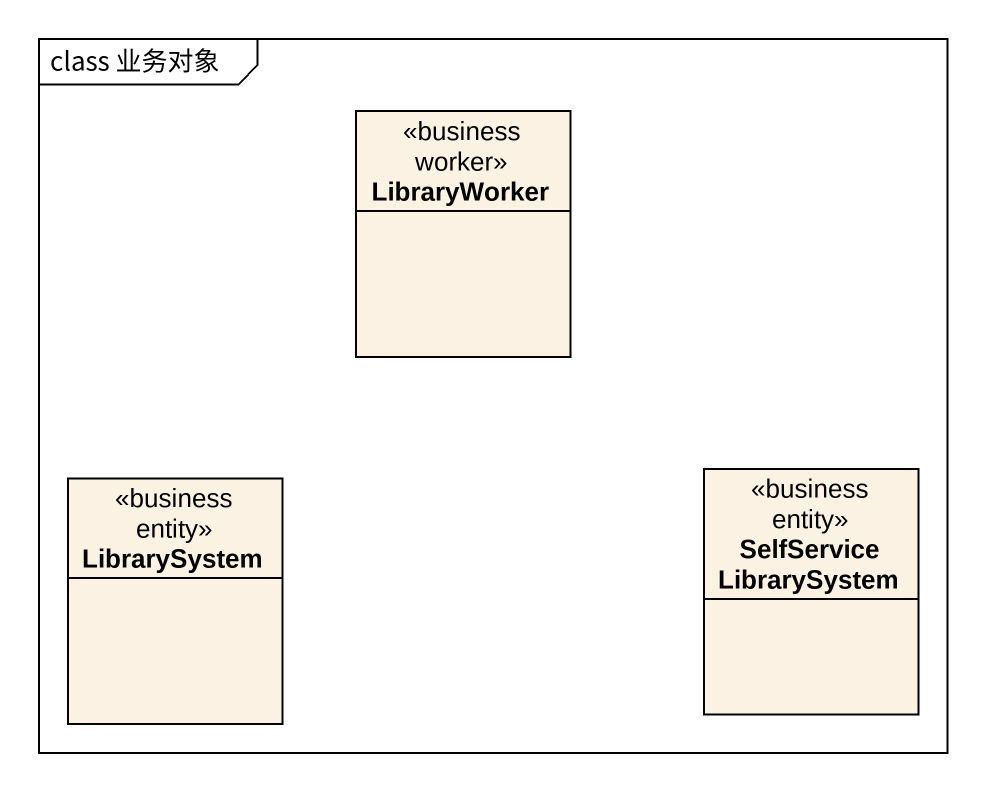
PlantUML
@startuml
mainframe class 业务对象
hide circle
hide empty members
class LibraryWorker <<business worker>>
class LibrarySystem <<business entity>>
class SelfServiceLibrarySystem <<business entity>>
@enduml
